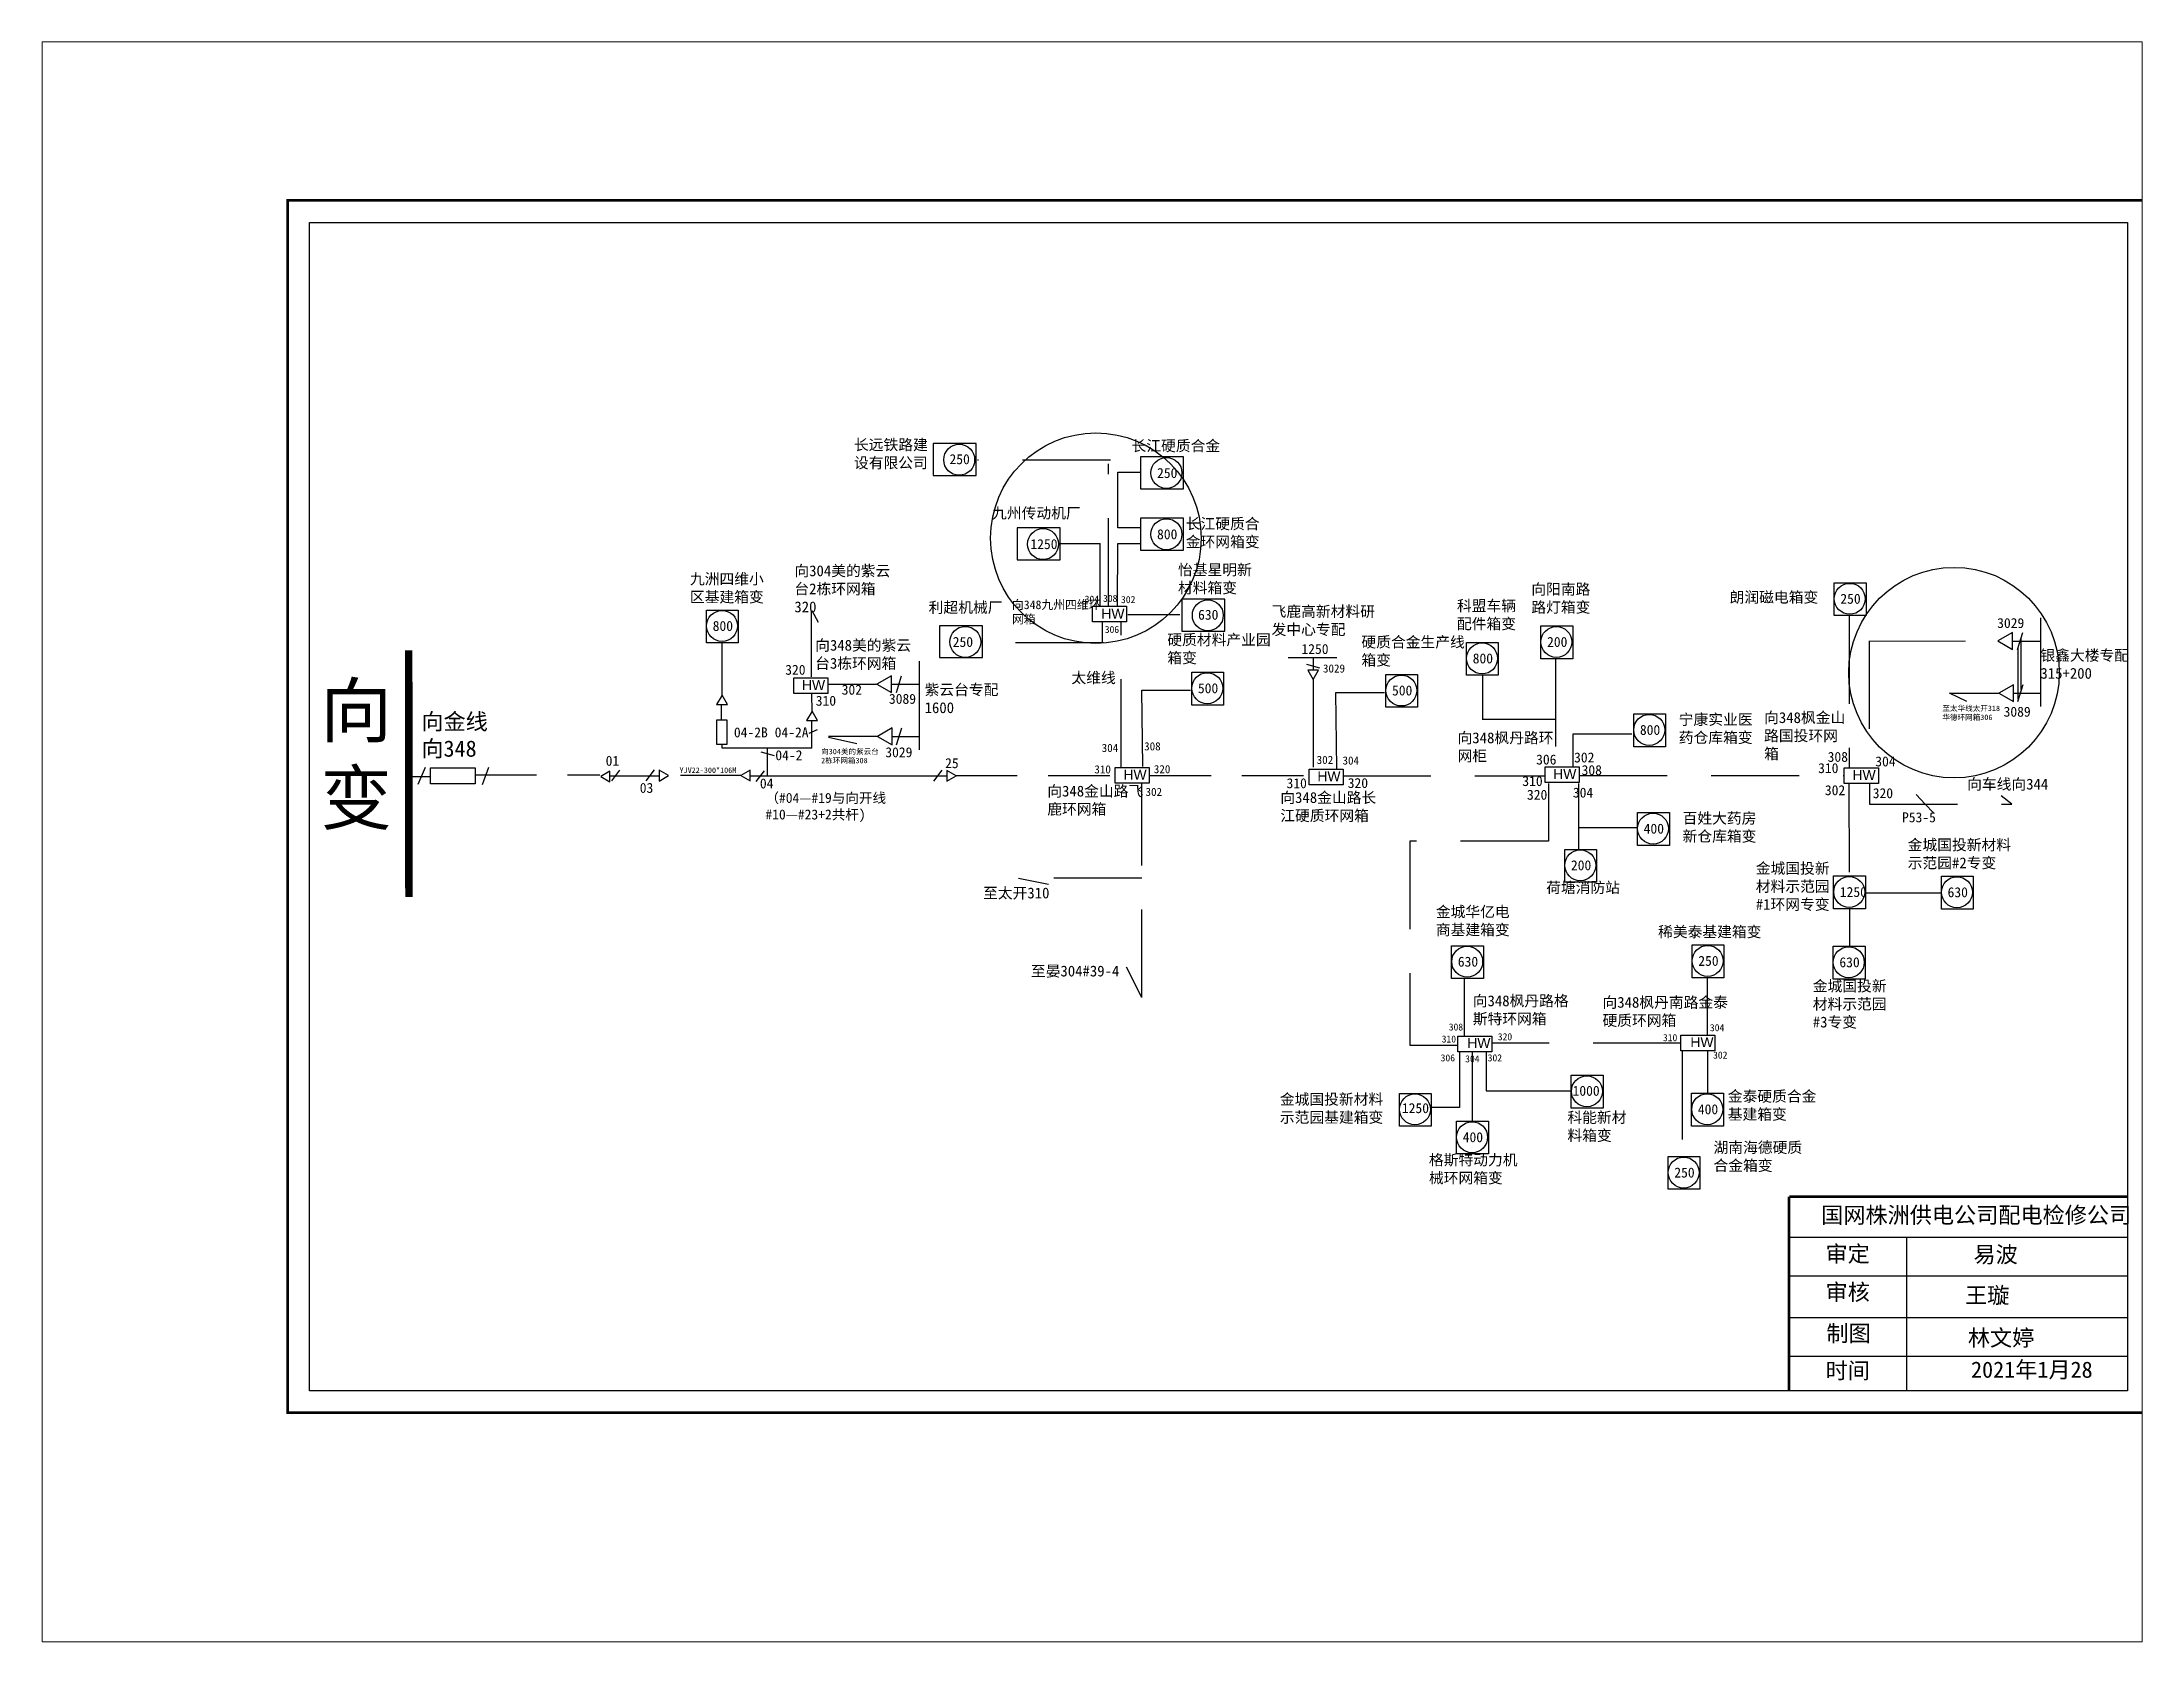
# Paper-space layout '布局1' of a CAD drawing. Extents: x 27 to 240, y 20 to 183.
# The model-space entities are those that its viewports show. They can reach past a viewport. Long polylines and large blocks are cut down to what shows.
import ezdxf

# ---------------------------------------------------------------- set-up
doc = ezdxf.new("R2010")
doc.units = 0
doc.header["$LTSCALE"] = 0.774411
doc.linetypes.add('ACAD_ISO02W100', pattern=[15, 12, -3])
doc.linetypes.add('DASHED2', pattern=[9.525, 6.35, -3.175])
doc.layers.get('0').update_dxf_attribs({"linetype": 'CONTINUOUS'})
doc.layers.add('MiniCADViewLayer', color=7, linetype='CONTINUOUS')
doc.styles.add('SimSun_txtstyle_1.84_0_0', font='', dxfattribs={"height": 1.84})
doc.styles.get("Standard").update_dxf_attribs({"font": '', "height": 2.5})
doc.styles.add('字体', font='simkai_0.ttf', dxfattribs={"height": 2.5})
doc.styles.add('楷体_GB2312_txtstyle_2.00_0_0', font='simkai_0.ttf', dxfattribs={"height": 2})
doc.styles.add('楷体_GB2312_txtstyle_3.00_0_0', font='simkai_0.ttf', dxfattribs={"height": 3})
doc.styles.add('楷体_GB2312_txtstyle_300.00_0_0300', font='simkai_0.ttf', dxfattribs={"height": 300})
doc.styles.get('SimSun_txtstyle_1.84_0_0').set_extended_font_data('SimSun')
doc.styles.get('Standard').set_extended_font_data('SimSun')

msp = doc.modelspace()

# ---------------------------------------------------------------- linework, layer by layer
at = {"linetype": 'DASHED2'}
for p, q in [((128.81, 209.58), (104.24, 209.58)), ((128.44, 182.56), (128.44, 208.89)), ((130.13, 197.03), (130.13, 207.34)), ((130.13, 207.34), (134.34, 207.34)), ((119.47, 194.14), (126.9, 194.14)), ((126.89, 182.66), (126.9, 194.14)), ((130.11, 182.66), (130.12, 194.14)), ((130.12, 194.14), (134.3, 194.14)), ((127.23, 179.61), (127.23, 175.78)), ((130.76, 152.81), (130.76, 179.83)), ((141.58, 180.97), (131.98, 180.97)), ((265.28, 180.82), (265.28, 152.63)), ((57.02, 165.94), (57.02, 175.81)), ((127.48, 175.78), (105.49, 175.78)), ((268.94, 176.16), (268.94, 152.69)), ((166.3, 170.8), (166.3, 173.05)), ((211.03, 172.92), (211.03, 152.91)), ((166.21, 169.11), (166.21, 152.74)), ((197.55, 169.83), (197.55, 161.6)), ((56.9, 161.58), (56.9, 164.41)), ((73.64, 162.98), (73.58, 166.43)), ((211.05, 161.62), (197.54, 161.62)), ((65.39, 151.18), (65.39, 156.29)), ((225.09, 158.95), (214.19, 158.95)), ((214.19, 158.95), (214.19, 152.88)), ((134.56, 110.27), (134.56, 149.74)), ((171.72, 151.24), (209.07, 151.24)), ((209.71, 149.84), (209.71, 139.16)), ((215.27, 149.82), (215.27, 137.6)), ((215.35, 151.29), (264.39, 151.29)), ((265.22, 149.71), (265.26, 132.73)), ((226.15, 141.61), (215.25, 141.61)), ((209.71, 139.16), (184.12, 139.16)), ((184.12, 139.16), (184.12, 101.5)), ((134.58, 132.35), (111.79, 132.35)), ((111.79, 132.35), (117.33, 131.19)), ((282.16, 129.56), (268.39, 129.56)), ((265.34, 126.6), (265.34, 119.8)), ((134.56, 110.3), (131.76, 115.9)), ((194.15, 113.66), (194.15, 103.2)), ((239.03, 113.93), (239.03, 103.35)), ((184.12, 101.5), (192.86, 101.5)), ((234.24, 101.84), (199.16, 101.84)), ((193.27, 100.16), (193.27, 89.94)), ((195.63, 100.21), (195.63, 87.46)), ((198.2, 100.26), (198.2, 93.01)), ((234.43, 100.31), (234.43, 80.87)), ((239.08, 100.41), (239.08, 92.61)), ((193.27, 89.94), (188.06, 89.94)), ((198.2, 93.01), (213.91, 93.01))]:
    msp.add_line(p, q, dxfattribs=at)
at = {"linetype": 'Continuous'}
for p, q in [((134.33, 197.03), (130.13, 197.03)), ((167.49, 171.14), (165.06, 171.83)), ((64.21, 155.7), (66.63, 155.01)), ((2.14, 152.76), (0.82, 149.63)), ((13.84, 152.78), (12.67, 149.59)), ((44.47, 152.32), (42.93, 150.33)), ((63.33, 150.18), (64.86, 152.17)), ((97.65, 152.27), (96.11, 150.27)), ((45.39, 151.19), (36.18, 151.19)), ((98.58, 151.19), (62.25, 151.19)), ((254.2, 65.98), (316.57, 65.98)), ((275.85, 65.97), (275.85, 37.64)), ((254.2, 58.88), (316.57, 58.88)), ((254.2, 51.13), (316.57, 51.13)), ((254.2, 44.02), (316.57, 44.02))]:
    msp.add_line(p, q, dxfattribs=at)
for p, q in [((73.56, 169.53), (73.56, 181.73)), ((73.59, 181.76), (74.75, 179.62)), ((300.62, 180.42), (300.62, 164.05)), ((295.51, 176.14), (300.47, 176.14)), ((297.3, 177.66), (296.32, 174.54)), ((296.46, 174.96), (296.46, 165.39)), ((296.99, 176.78), (296.99, 167.21)), ((93.46, 172.43), (93.46, 156.06)), ((85.57, 168.14), (76.57, 168.14)), ((88.36, 168.15), (93.31, 168.15)), ((90.14, 169.68), (89.16, 166.56)), ((297.34, 168.02), (296.36, 164.9)), ((283.75, 166.59), (286.95, 165)), ((292.87, 166.47), (283.87, 166.47)), ((295.65, 166.48), (300.61, 166.48)), ((296.85, 166.46), (296.86, 166.48)), ((296.86, 166.48), (296.85, 166.48)), ((296.85, 166.48), (296.85, 166.48)), ((296.85, 166.46), (296.85, 166.46)), ((74.58, 159.76), (73.06, 159.04)), ((73.63, 156.34), (73.63, 161.42)), ((90.19, 160.03), (89.21, 156.91)), ((57.01, 156.35), (57.01, 156.94)), ((73.61, 156.35), (57.01, 156.35)), ((85.71, 158.48), (76.71, 158.48)), ((76.71, 158.36), (81.94, 157.19)), ((88.5, 158.49), (93.45, 158.49))]:
    msp.add_line(p, q)
at = {"color": 7, "linetype": 'DASHED2', "lineweight": 0, "ltscale": 1.097257}
msp.add_line((268.94, 176.12), (292.81, 176.12), dxfattribs=at)
at = {"color": 0, "linetype": 'ByBlock'}
msp.add_line((170.6, 173.03), (161.64, 173.03), dxfattribs=at)
at = {"color": 0, "linetype": 'DASHED2'}
for p, q in [((134.76, 152.99), (134.55, 167.05)), ((134.55, 167.05), (143.58, 167.05)), ((170.62, 152.57), (170.41, 166.63)), ((170.41, 166.63), (179.44, 166.63))]:
    msp.add_line(p, q, dxfattribs=at)
at = {"linetype": 'DASHED2', "ltscale": 0.7}
for p, q in [((11.38, 151.39), (34.41, 151.39)), ((60.7, 151.3), (47.07, 151.3)), ((100.19, 151.28), (129.65, 151.28)), ((135.99, 151.28), (165.45, 151.28))]:
    msp.add_line(p, q, dxfattribs=at)
at = {"color": 0, "linetype": 'Continuous'}
msp.add_line((36.63, 150.3), (38.16, 152.3), dxfattribs=at)
at = {"linetype": 'ACAD_ISO02W100'}
msp.add_line((3.03, 151.07), (-1.03, 151.08), dxfattribs=at)
at = {"linetype": 'Continuous', "const_width": 0.5}
msp.add_lwpolyline([(-23.23, 257.54), (320.74, 257.54), (320.74, 33.57), (-23.23, 33.57)], close=True, dxfattribs=at)
at = {"linetype": 'Continuous'}
for points in [[(-19.19, 253.49), (316.7, 253.49), (316.7, 37.62), (-19.19, 37.62)], [(103.98, 212.62), (96.05, 212.62), (96.05, 206.71), (103.98, 206.71)], [(142.27, 210.18), (134.34, 210.18), (134.34, 204.27), (142.27, 204.27)], [(142.27, 198.86), (134.34, 198.86), (134.34, 192.96), (142.27, 192.96)], [(119.47, 197.04), (111.54, 197.04), (111.54, 191.14), (119.47, 191.14)], [(262.5, 186.89), (268.38, 186.89), (268.38, 180.84), (262.5, 180.84)], [(131.72, 179.67), (125.44, 179.67), (125.44, 182.56), (131.72, 182.56)], [(149.92, 183.88), (141.99, 183.88), (141.99, 177.98), (149.92, 177.98)], [(54.14, 181.87), (60.02, 181.87), (60.02, 175.83), (54.14, 175.83)], [(105.11, 178.98), (97.18, 178.98), (97.18, 173.07), (105.11, 173.07)], [(208.3, 178.92), (214.18, 178.92), (214.18, 172.87), (208.3, 172.87)], [(194.56, 175.87), (200.44, 175.87), (200.44, 169.83), (194.56, 169.83)], [(70.28, 169.33), (76.56, 169.33), (76.56, 166.44), (70.28, 166.44)], [(143.79, 170.37), (149.68, 170.37), (149.68, 164.32), (143.79, 164.32)], [(179.65, 169.95), (185.53, 169.95), (185.53, 163.9), (179.65, 163.9)], [(225.45, 162.67), (231.34, 162.67), (231.34, 156.62), (225.45, 156.62)], [(3.16, 152.69), (11.38, 152.69), (11.38, 149.77), (3.16, 149.77)], [(129.67, 152.75), (135.95, 152.75), (135.95, 149.86), (129.67, 149.86)], [(165.5, 152.48), (171.78, 152.48), (171.78, 149.6), (165.5, 149.6)], [(209.07, 152.88), (215.36, 152.88), (215.36, 149.99), (209.07, 149.99)], [(264.37, 152.69), (270.66, 152.69), (270.66, 149.8), (264.37, 149.8)], [(226.16, 144.43), (232.04, 144.43), (232.04, 138.38), (226.16, 138.38)], [(212.72, 137.65), (218.6, 137.65), (218.6, 131.61), (212.72, 131.61)], [(262.39, 132.73), (268.28, 132.73), (268.28, 126.68), (262.39, 126.68)], [(282.3, 132.67), (288.18, 132.67), (288.18, 126.63), (282.3, 126.63)], [(191.82, 119.84), (197.7, 119.84), (197.7, 113.8), (191.82, 113.8)], [(236.24, 119.99), (242.12, 119.99), (242.12, 113.94), (236.24, 113.94)], [(262.31, 119.74), (268.2, 119.74), (268.2, 113.69), (262.31, 113.69)], [(199.22, 100.26), (192.94, 100.26), (192.94, 103.15), (199.22, 103.15)], [(240.44, 100.42), (234.16, 100.42), (234.16, 103.31), (240.44, 103.31)], [(213.93, 95.9), (219.81, 95.9), (219.81, 89.85), (213.93, 89.85)], [(182.16, 92.56), (188.04, 92.56), (188.04, 86.51), (182.16, 86.51)], [(236.16, 92.58), (242.04, 92.58), (242.04, 86.53), (236.16, 86.53)], [(192.72, 87.42), (198.6, 87.42), (198.6, 81.37), (192.72, 81.37)], [(231.81, 80.89), (237.7, 80.89), (237.7, 74.84), (231.81, 74.84)]]:
    msp.add_lwpolyline(points, close=True, dxfattribs=at)
for points, const_width in [([(-0.87, 174.42), (-0.84, 128.82)], 1.38), ([(254.16, 73.48), (254.16, 37.76)], 0.5), ([(254.2, 73.48), (316.57, 73.48)], 0.5)]:
    msp.add_lwpolyline(points, dxfattribs=dict(at, const_width=const_width))
for points in [[(292.76, 176.16), (295.46, 174.6), (295.46, 177.73)], [(166.23, 169.06), (167.22, 170.78), (165.23, 170.78)], [(85.6, 168.18), (88.31, 166.62), (88.31, 169.74)], [(292.9, 166.51), (295.6, 164.94), (295.6, 168.07)], [(57.02, 166.14), (56.02, 164.42), (58.01, 164.42)], [(73.64, 163.18), (72.65, 161.46), (74.63, 161.46)], [(85.74, 158.52), (88.45, 156.96), (88.45, 160.08)], [(47.11, 151.27), (45.39, 152.27), (45.39, 150.28)], [(60.48, 151.29), (62.2, 150.29), (62.2, 152.28)], [(100.29, 151.22), (98.57, 152.21), (98.57, 150.23)]]:
    msp.add_lwpolyline(points, close=True)
at = {"linetype": 'DASHED2'}
msp.add_lwpolyline([(56.07, 161.57), (57.93, 161.57), (57.93, 157), (56.07, 157)], close=True, dxfattribs=at)
at = {"color": 0}
msp.add_lwpolyline([(34.59, 151.12), (36.31, 150.13), (36.31, 152.11)], close=True, dxfattribs=at)
at = {"color": 1}
for centre in [(126.09, 195.15), (284.64, 170.3)]:
    msp.add_circle(centre, 19.45, dxfattribs=at)
at = {"linetype": 'Continuous'}
for centre in [(100.83, 209.63), (139.12, 207.19), (139.12, 195.87), (116.32, 194.05), (265.37, 183.94), (146.77, 180.89), (57.02, 178.93), (101.96, 175.98), (211.17, 175.97), (197.44, 172.93), (146.67, 167.42), (182.53, 167), (228.33, 159.72), (229.03, 141.48), (215.59, 134.71), (265.27, 129.78), (285.18, 129.73), (194.69, 116.9), (239.12, 117.04), (265.19, 116.79), (216.81, 92.95), (185.04, 89.61), (239.04, 89.63), (195.6, 84.47), (234.69, 77.94)]:
    msp.add_circle(centre, 2.86, dxfattribs=at)
at = {"layer": 'MiniCADViewLayer', "color": 0, "linetype": 'DASHED2'}
for p, q in [((269.04, 149.8), (269.04, 146.01)), ((279.33, 146.01), (277.64, 147.76)), ((295.34, 146.01), (293.37, 147.54)), ((269.04, 146.01), (295.34, 146.01)), ((279.33, 146.01), (280.82, 144.38))]:
    msp.add_line(p, q, dxfattribs=at)

# ---------------------------------------------------------------- texts
at = {"attachment_point": 1}
for s, insert, char_height, width, style in [('长远铁路建设有限公司', (81.39, 213.41), 2, 15.5791, '楷体_GB2312_txtstyle_2.00_0_0'), ('长江硬质合金', (132.68, 213.22), 2, 18.4766, '楷体_GB2312_txtstyle_2.00_0_0'), ('九州传动机厂', (106.91, 200.79), 2, 18.4766, '楷体_GB2312_txtstyle_2.00_0_0'), ('长江硬质合金环网箱变', (142.69, 198.82), 2, 15.565, '楷体_GB2312_txtstyle_2.00_0_0'), ('向304美的紫云台2栋环网箱320', (70.38, 190.12), 2, 18.0638, '楷体_GB2312_txtstyle_2.00_0_0'), ('怡基星明新材料箱变', (141.26, 190.31), 2, 15.5791, '楷体_GB2312_txtstyle_2.00_0_0'), ('{\\fSimSun|b0|i0|c134|p2;九洲四维小区基建箱变}', (51.09, 188.62), 2, 15.5903, '字体'), ('向阳南路路灯箱变', (206.54, 186.72), 2, 11.9467, '楷体_GB2312_txtstyle_2.00_0_0'), ('{\\fSimSun|b0|i0|c134|p2;利超机械厂}', (95.19, 183.36), 2, 18.4766, '字体'), ('{\\fSimSun|b0|i0|c134|p2;向348九州四维环网箱}', (110.58, 183.64), 1.6, 16.7626, '字体'), ('{\\fSimSun|b0|i0|c134|p2;飞鹿高新材料研发中心专配}', (158.55, 182.61), 2, 19.0398, '字体'), ('{\\fSimSun|b0|i0|c134|p2;科盟车辆配件箱变}', (192.8, 183.67), 2, 11.9467, '字体'), ('{\\fSimSun|b0|i0|c134|p2;朗润磁电箱变}', (243.18, 185.24), 2, 17.9011, '字体'), ('向348美的紫云台3栋环网箱', (74.22, 176.36), 2, 18.0638, '楷体_GB2312_txtstyle_2.00_0_0'), ('{\\fSimSun|b0|i0|c134|p2;硬质材料产业园箱变}', (139.29, 177.38), 2, 19.0398, '字体'), ('{\\fSimSun|b0|i0|c134|p2;硬质合金生产线箱变}', (175.15, 176.96), 2, 19.0398, '字体'), ('银鑫大楼专配\\P315+200', (300.6, 174.51), 2, 18.0638, '楷体_GB2312_txtstyle_2.00_0_0'), ('紫云台专配\\P1600', (94.44, 168.16), 2, 18.0638, '楷体_GB2312_txtstyle_2.00_0_0'), ('太维线', (121.57, 170.37), 2, 13.1434, '楷体_GB2312_txtstyle_2.00_0_0'), ('宁康实业医药仓库箱变', (233.78, 162.65), 2, 14.3395, '楷体_GB2312_txtstyle_2.00_0_0'), ('{\\fSimSun|b0|i0|c134|p2;向348枫金山路国投环网箱}', (249.55, 162.99), 2, 15.266, '字体'), ('至太华线太开318华德环网箱306', (282.49, 164.21), 1, 11.0361, '楷体_GB2312_txtstyle_2.00_0_0'), ('{\\fSimSun|b0|i0|c134|p2;向348枫丹路环网柜}', (192.91, 159.26), 2, 19.1164, '字体'), ('向304美的紫云台2栋环网箱308', (75.33, 156.23), 1, 11.0361, '楷体_GB2312_txtstyle_2.00_0_0'), ('304', (270.09, 154.82), 1.84, 3.8702, 'SimSun_txtstyle_1.84_0_0'), ('{\\fSimSun|b0|i0|c134|p2;向348金山路飞鹿环网箱}', (117.11, 149.42), 2, 17.9222, '字体'), ('{\\fSimSun|b0|i0|c134|p2;向348金山路长江硬质环网箱}', (160.16, 148.22), 2, 19.1164, '字体'), ('{\\fSimSun|b0|i0|c134|p2;百姓大药房新仓库箱变}', (234.49, 144.41), 2, 14.3395, '字体'), ('{\\fSimSun|b0|i0|c134|p2;金城国投新材料示范园#2专变}', (276.08, 139.49), 2, 19.7894, '字体'), ('{\\fSimSun|b0|i0|c134|p2;金城国投新材料示范园#1环网专变}', (248.01, 135.15), 2, 16.1697, '字体'), ('{\\fSimSun|b0|i0|c134|p2;至太开310}', (105.24, 130.59), 2, 19.7894, '字体'), ('{\\fSimSun|b0|i0|c134|p2;荷塘消防站}', (209.29, 131.6), 2, 15.2212, '字体'), ('{\\fSimSun|b0|i0|c134|p2;金城华亿电商基建箱变}', (188.9, 127.13), 2, 15.4218, '字体'), ('{\\fSimSun|b0|i0|c134|p2;稀美泰基建箱变}', (229.96, 123.42), 2, 20.8735, '字体'), ('{\\fSimSun|b0|i0|c134|p2;至晏304#39-4}', (114.08, 116.17), 2, 19.7894, '字体'), ('{\\fSimSun|b0|i0|c134|p2;金城国投新材料示范园#3专变}', (258.54, 113.41), 2, 14.2316, '字体'), ('{\\fSimSun|b0|i0|c134|p2;向348枫丹路格斯特环网箱}', (195.72, 110.67), 2, 19.1967, '字体'), ('{\\fSimSun|b0|i0|c134|p2;向348枫丹南路金泰硬质环网箱}', (219.69, 110.39), 2, 23.1126, '字体'), ('{\\fSimSun|b0|i0|c134|p2;金泰硬质合金基建箱变}', (242.84, 93.04), 2, 17.1229, '字体'), ('{\\fSimSun|b0|i0|c134|p2;金城国投新材料示范园基建箱变}', (160.08, 92.48), 2, 20.2905, '字体'), ('{\\fSimSun|b0|i0|c134|p2;科能新材料箱变}', (213.21, 89.13), 2, 12.7986, '字体'), ('{\\fSimSun|b0|i0|c134|p2;格斯特动力机械环网箱变}', (187.62, 81.28), 2, 17.1229, '字体'), ('{\\fSimSun|b0|i0|c134|p2;湖南海德硬质合金箱变}', (240.2, 83.58), 2, 17.1229, '字体')]:
    msp.add_mtext(s, dxfattribs=dict(at, insert=insert, char_height=char_height, width=width, style=style))
for s, insert, char_height, width in [('250', (99.04, 210.66), 1.84, 3.8702), ('250', (137.39, 208.11), 1.84, 3.8702), ('1250', (113.99, 194.97), 1.84, 3.8702), ('800', (137.39, 196.79), 1.84, 3.8702), ('304', (124.02, 184.53), 1.3, 3.8702), ('308', (127.41, 184.68), 1.3, 3.8702), ('302', (130.73, 184.45), 1.3, 3.8702), ('250', (263.64, 184.87), 1.84, 3.8702), ('800', (55.29, 179.85), 1.84, 3.8702), ('{\\fArial|b0|i0|c0|p32;HW}', (127.09, 182.11), 1.84, 5.704), ('306', (127.73, 178.93), 1.3, 3.8702), ('630', (144.97, 181.92), 1.84, 3.8702), ('3029', (292.61, 180.39), 1.84, 3.8702), ('250', (99.64, 176.9), 1.84, 3.8702), ('1250', (164.07, 175.59), 1.84, 3.8702), ('200', (209.45, 176.9), 1.84, 3.8702), ('320', (68.69, 171.75), 1.84, 3.8702), ('3029', (168.04, 171.82), 1.5, 3.8702), ('800', (195.71, 173.85), 1.84, 3.8702), ('{\\fArial|b0|i0|c0|p32;HW}', (71.78, 168.93), 1.84, 5.704), ('302', (79.12, 168.07), 1.84, 3.8702), ('500', (144.94, 168.34), 1.84, 3.8702), ('500', (180.8, 167.93), 1.84, 3.8702), ('310', (74.33, 166.03), 1.84, 3.8702), ('3089', (87.85, 166.38), 1.84, 3.8702), ('3089', (293.8, 164), 1.84, 3.8702), ('04-2B', (59.21, 160.18), 1.84, 3.8702), ('04-2A', (66.74, 160.19), 1.84, 3.8702), ('800', (226.6, 160.64), 1.84, 3.8702), ('04-2', (66.86, 155.96), 1.84, 3.8702), ('3029', (87.18, 156.51), 1.84, 3.8702), ('304', (127.16, 157.14), 1.5, 3.8702), ('308', (135, 157.44), 1.5, 3.8702), ('302', (214.44, 155.55), 1.84, 3.8702), ('308', (261.29, 155.66), 1.84, 3.8702), ('01', (35.51, 154.93), 1.84, 3.8702), ('YJV22-300*106M', (49.17, 152.78), 1, 17.1417), ('25', (98.23, 154.5), 1.84, 3.8702), ('310', (125.8, 153.18), 1.5, 3.8702), ('{\\fArial|b0|i0|c0|p32;HW}', (131.18, 152.35), 1.84, 5.704), ('320', (136.79, 153.22), 1.5, 3.8702), ('302', (166.88, 154.93), 1.5, 3.8702), ('{\\fArial|b0|i0|c0|p32;HW}', (167.01, 152.08), 1.84, 5.704), ('304', (171.65, 154.82), 1.5, 3.8702), ('306', (207.43, 155.17), 1.84, 3.8702), ('{\\fArial|b0|i0|c0|p32;HW}', (210.58, 152.48), 1.84, 5.704), ('308', (215.83, 153.21), 1.84, 3.8702), ('310', (259.53, 153.58), 1.84, 3.8702), ('{\\fArial|b0|i0|c0|p32;HW}', (265.88, 152.29), 1.84, 5.704), ('03', (41.81, 149.93), 1.84, 3.8702), ('04', (64.01, 150.75), 1.84, 3.8702), ('（#04—#19与向开线#10—#23+2共杆)', (65.03, 148.08), 1.84, 23.3513), ('302', (135.26, 149.02), 1.5, 3.8702), ('310', (161.31, 150.79), 1.84, 3.8702), ('320', (172.62, 150.83), 1.84, 3.8702), ('310', (204.88, 151.19), 1.84, 3.8702), ('320', (205.74, 148.66), 1.84, 3.8702), ('304', (214.22, 149.06), 1.84, 3.8702), ('302', (260.78, 149.5), 1.84, 3.8702), ('400', (227.3, 142.4), 1.84, 3.8702), ('200', (213.86, 135.63), 1.84, 3.8702), ('1250', (263.54, 130.7), 1.84, 3.8702), ('630', (283.45, 130.65), 1.84, 3.8702), ('630', (192.96, 117.82), 1.84, 3.8702), ('250', (237.39, 117.97), 1.84, 3.8702), ('630', (263.46, 117.71), 1.84, 3.8702), ('308', (191.29, 105.48), 1.3, 3.8702), ('304', (239.54, 105.35), 1.3, 3.8702), ('310', (189.98, 103.26), 1.3, 3.8702), ('{\\fArial|b0|i0|c0|p32;HW}', (194.71, 102.79), 1.84, 5.704), ('320', (200.35, 103.68), 1.3, 3.8702), ('310', (230.86, 103.51), 1.3, 3.8702), ('{\\fArial|b0|i0|c0|p32;HW}', (235.93, 102.95), 1.84, 5.704), ('306', (189.79, 99.78), 1.3, 3.8702), ('304', (194.32, 99.6), 1.3, 3.8702), ('302', (198.48, 99.78), 1.3, 3.8702), ('302', (240.12, 100.29), 1.3, 3.8702), ('1000', (214.16, 93.96), 1.84, 3.8702), ('1250', (182.63, 90.76), 1.84, 3.8702), ('400', (237.31, 90.55), 1.84, 3.8702), ('400', (193.87, 85.39), 1.84, 3.8702), ('250', (232.96, 78.86), 1.84, 3.8702)]:
    msp.add_mtext(s, dxfattribs=dict(at, insert=insert, char_height=char_height, width=width))
at = {"linetype": 'Continuous', "attachment_point": 1}
for s, insert, char_height, width, style in [('{\\fSimSun|b0|i0|c134|p2;向\\P变}', (-17.19, 168.13), 9.6749, 52.2715, '字体'), ('国网株洲供电公司配电检修公司', (260.09, 71.59), 3, 82.0179, '楷体_GB2312_txtstyle_3.00_0_0'), ('审定', (260.9, 64.42), 3, 23.4615, '楷体_GB2312_txtstyle_3.00_0_0'), ('{\\fSimSun|b0|i0|c134|p2;易波}', (288.24, 64.31), 3, 23.4615, '字体'), ('审核', (260.9, 57.36), 3, 23.4615, '楷体_GB2312_txtstyle_3.00_0_0'), ('{\\fSimSun|b0|i0|c134|p2;王璇}', (286.69, 56.77), 3, 33.0539, '字体'), ('制图', (261.06, 49.73), 3, 23.4615, '楷体_GB2312_txtstyle_3.00_0_0'), ('{\\fSimSun|b0|i0|c134\uffc1ￖￎￄ￦ￃp2;}', (278.02, 49.73), 3, 36.7161, '楷体_GB2312_txtstyle_3.00_0_0'), ('时间', (260.9, 42.85), 3, 23.4615, '楷体_GB2312_txtstyle_3.00_0_0')]:
    msp.add_mtext(s, dxfattribs=dict(at, insert=insert, char_height=char_height, width=width, style=style))
at = {"linetype": 'Continuous', "insert": (1.46, 162.77), "char_height": 3, "width": 35.8504, "attachment_point": 1}
msp.add_mtext('向金线\\P向348', dxfattribs=at)
at = {"color": 7, "true_color": 0xffffff, "attachment_point": 1}
for s, insert, char_height, width, style in [('320', (269.62, 148.95), 1.84, 3.8702, 'SimSun_txtstyle_1.84_0_0'), ('{\\fSimSun|b0|i0|c134|p2;向车线向344}', (287.06, 150.71), 2, 17.9011, '字体')]:
    msp.add_mtext(s, dxfattribs=dict(at, insert=insert, char_height=char_height, width=width, style=style))
at = {"color": 7, "true_color": 0xffffff, "insert": (275.03, 144.49), "char_height": 1.84, "width": 3.8702, "attachment_point": 1}
msp.add_mtext('P53-5', dxfattribs=at)
at = {"color": 7, "linetype": 'Continuous', "lineweight": 0, "ltscale": 1.279841, "insert": (287.2, 48.9), "char_height": 3, "attachment_point": 1, "style": '楷体_GB2312_txtstyle_300.00_0_0300'}
msp.add_mtext('林文婷', dxfattribs=at)
at = {"color": 7, "linetype": 'Continuous', "true_color": 0xffffff, "insert": (287.78, 43.02), "char_height": 3, "width": 23.4615, "attachment_point": 1, "style": '楷体_GB2312_txtstyle_3.00_0_0'}
msp.add_mtext('{\\fSimSun|b0|i0|c134|p2;2021年1月28}', dxfattribs=at)

psp = doc.layouts.new('布局1')

# ---------------------------------------------------------------- viewports
at = {"layer": '0', "color": 7, "linetype": 'Continuous'}
psp.add_viewport(center=(133.35, 101.6), size=(213.36, 162.56), view_center_point=(125.37, 139.01), view_height=295.6201, dxfattribs=at)

doc.saveas('drawing.dxf')
